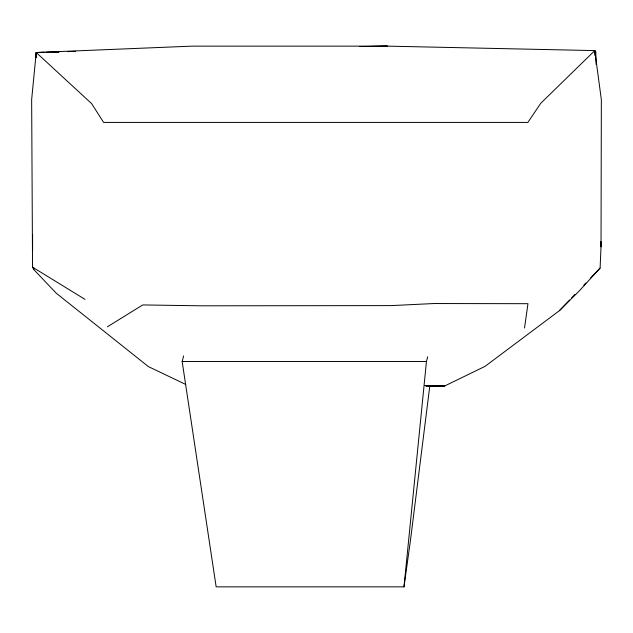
<?xml version="1.0" encoding="UTF-8"?>
<svg xmlns="http://www.w3.org/2000/svg" width="633" height="633" viewBox="0 0 633 633"><rect width="100%" height="100%" fill="white"/><g stroke="black" fill="none" stroke-linecap="round" stroke-linejoin="round"><path stroke-width="0.95" d="M36.168 57.453L36.223 52.515L192.084 46.138L387.499 46.138L594.775 50.6L595.788 51.613L596.128 64.431M32.592 234.78L32.592 250.423M36.121 57.445L36.223 52.515L44.073 52.286M424.814 385.592L444.801 385.924L426.056 385.94L444.801 385.924L485.02 366.372L559.398 310.676L579.116 291.101L600.1 268.068L601.026 246.759L601.35 99.713L594.775 50.6L540.756 103.282L527.867 122.43L103.606 122.43L91.698 103.693L36.223 52.515L31.65 99.555L32.544 267.173L33.747 269.523L56.266 293.221L148.391 366.602L185.746 384.445M183.649 355.888L182.162 361.514L216.162 586.862L403.989 586.846L426.452 361.49L427.694 356.806M429.783 386.106L410.39 540.914L403.989 586.846M524.528 328.021L527.962 303.69L433.819 303.539L391.21 305.604L201.341 305.81L142.749 304.932L107.404 326.794M559.398 310.676L569.573 300.018M571.607 297.89L575.001 294.337M583.824 285.111L585.857 282.975M590.605 278.006L600.1 268.068M46.035 52.23L58.79 51.851M67.628 51.59L75.477 51.36M36.223 52.515L44.112 52.373M52.998 52.215L58.916 52.104M365.795 46.533L387.499 46.138L359.813 46.526M182.162 361.514L426.452 361.49M32.544 267.173L85.036 299.385M33.628 267.617L33.747 269.523M594.775 50.6L594.933 55.53M601.026 246.759L600.867 241.83L601.026 246.759"/></g></svg>
